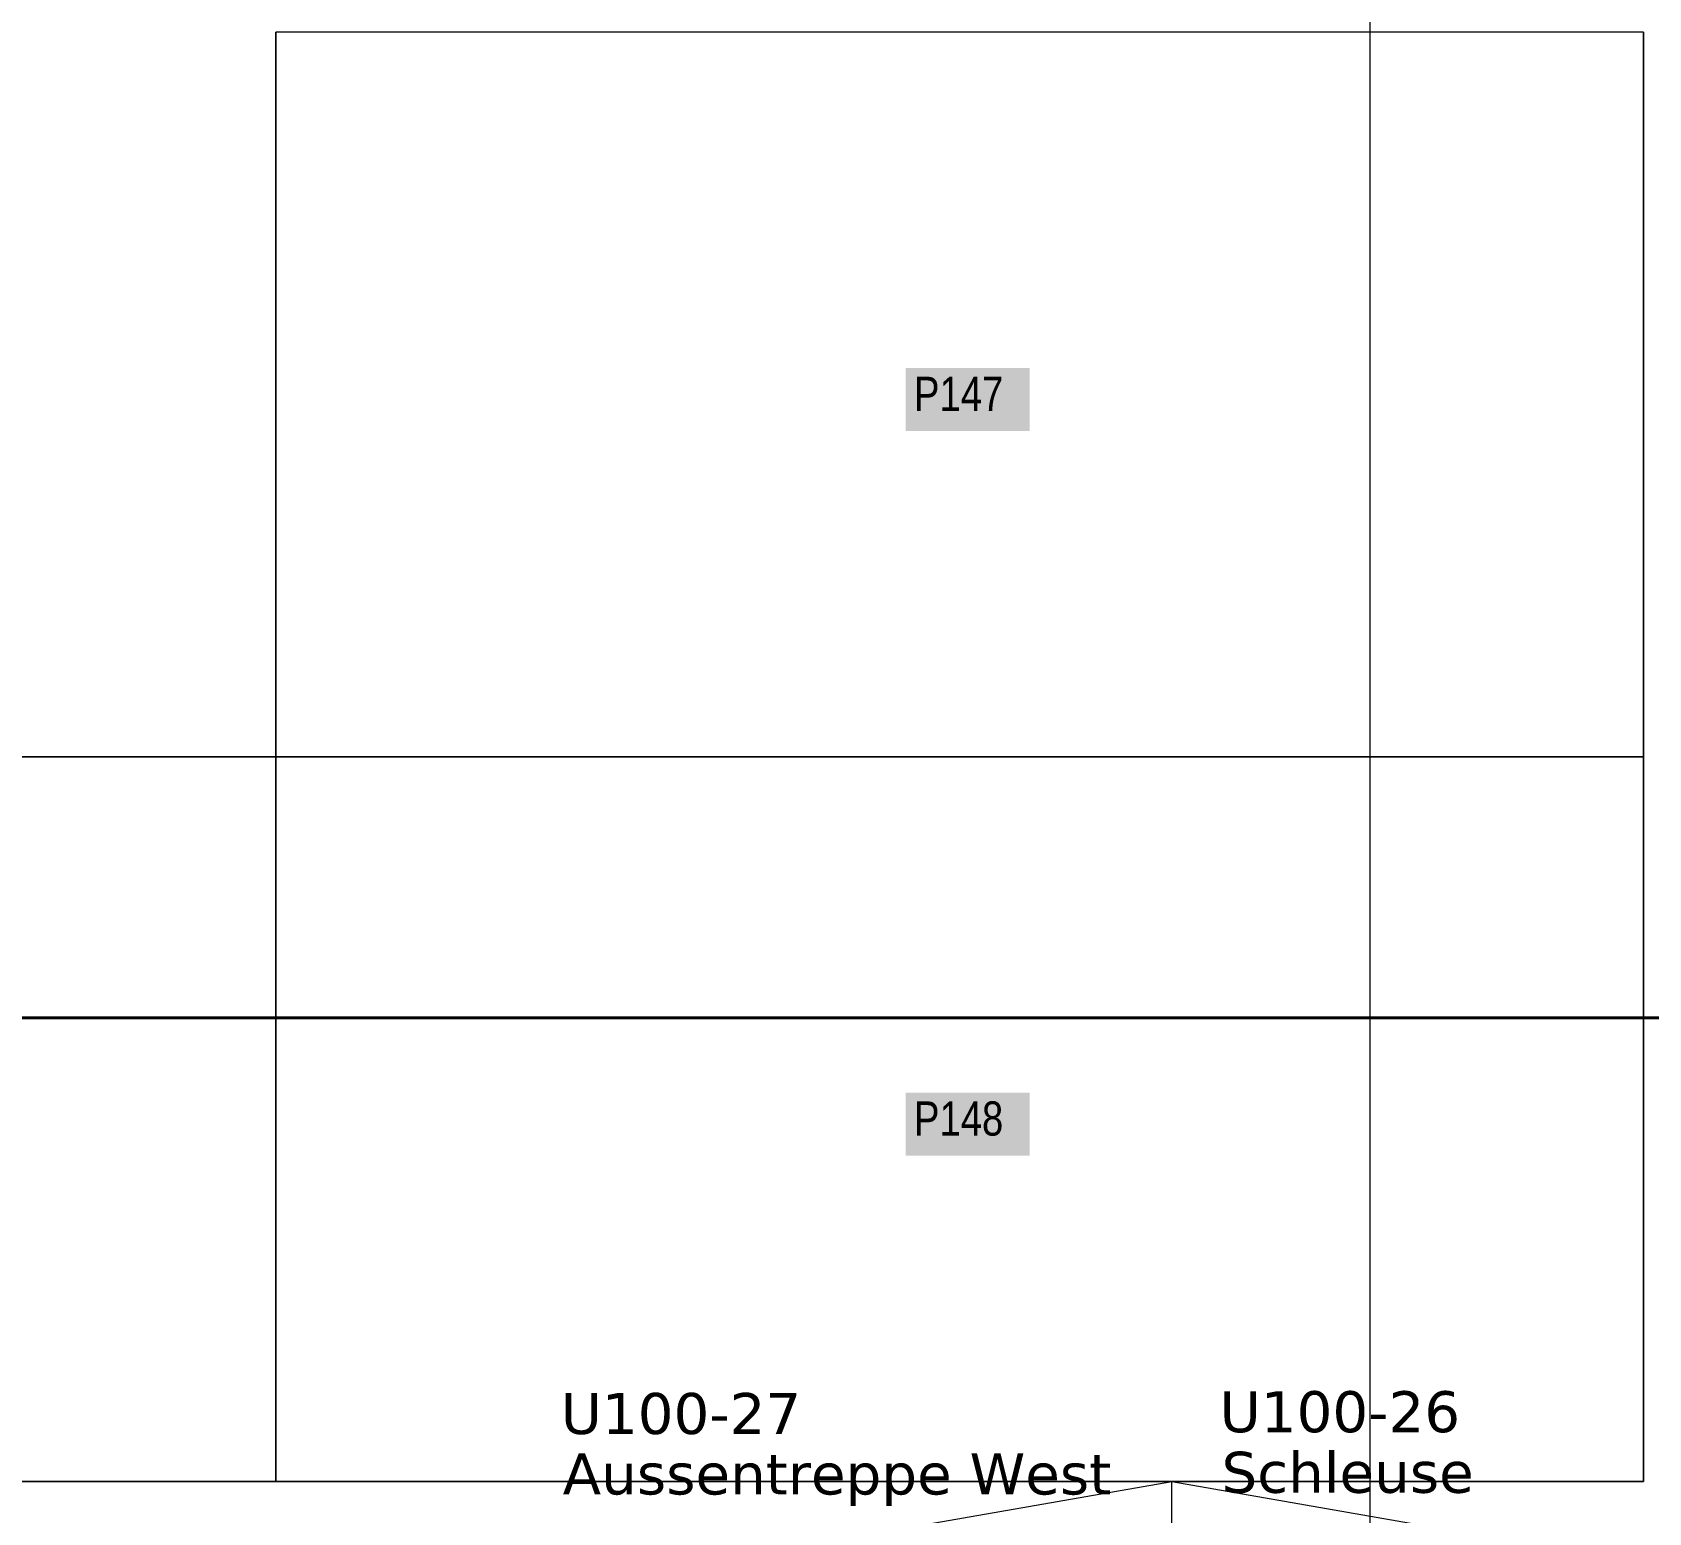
# Model space of a CAD drawing. Extents: x -1132 to 613, y -179 to 712.
# Drawn here: x -749.8 to -631.6, y 218.2 to 326.5 of the extents above; entities that cross this region are included whole.
import ezdxf
from ezdxf.lldxf.tags import DXFTag

# ---------------------------------------------------------------- set-up
doc = ezdxf.new("R2010")
doc.units = 0
doc.layers.get('0').update_dxf_attribs({"lineweight": 13})
doc.layers.add('A-____-MATC-OTLN', color=7, linetype='Strichpunkt - Mittel', lineweight=40, true_color=0x0080ff)
for name, color, linetype, lineweight in [('A-AREA-____-IDEN', 7, 'Continuous', 5), ('A-FLOR-____-OTLN', 7, 'Continuous', 9), ('C-PRKG-____-IDEN', 7, 'Continuous', 5), ('C-PRKG-____-OTLN', 7, 'Continuous', 9), ('S-GRID-____-OTLN', 7, 'Continuous', 5)]:
    doc.layers.add(name, color=color, linetype=linetype, lineweight=lineweight)
doc.styles.get("Standard").update_dxf_attribs({"font": 'arial.ttf'})
tags = doc.linetypes.add('_Rasterlinie_', pattern=[0.375, 0.2, -0.05, 0.075, -0.05]).pattern_tags.tags
tags[10:11] = [DXFTag(74, 4), DXFTag(75, 0), DXFTag(340, '0'), DXFTag(46, 1.0), DXFTag(50, 0.0), DXFTag(44, 0.0), DXFTag(45, 0.0)]
tags[8:9] = [DXFTag(74, 4), DXFTag(75, 0), DXFTag(340, '0'), DXFTag(46, 1.0), DXFTag(50, 0.0), DXFTag(44, 0.0), DXFTag(45, 0.0)]
tags[6:7] = [DXFTag(74, 4), DXFTag(75, 0), DXFTag(340, '0'), DXFTag(46, 1.0), DXFTag(50, 0.0), DXFTag(44, 0.0), DXFTag(45, 0.0)]
tags[4:5] = [DXFTag(74, 4), DXFTag(75, 0), DXFTag(340, '0'), DXFTag(46, 1.0), DXFTag(50, 0.0), DXFTag(44, 0.0), DXFTag(45, 0.0)]
tags = doc.linetypes.add('Strichpunkt - Mittel', pattern=[0.35, 0.15, -0.1, 0, -0.1]).pattern_tags.tags
tags[10:11] = [DXFTag(74, 4), DXFTag(75, 0), DXFTag(340, '0'), DXFTag(46, 1.0), DXFTag(50, 0.0), DXFTag(44, 0.0), DXFTag(45, 0.0)]
tags[8:9] = [DXFTag(74, 4), DXFTag(75, 0), DXFTag(340, '0'), DXFTag(46, 1.0), DXFTag(50, 0.0), DXFTag(44, 0.0), DXFTag(45, 0.0)]
tags[6:7] = [DXFTag(74, 4), DXFTag(75, 0), DXFTag(340, '0'), DXFTag(46, 1.0), DXFTag(50, 0.0), DXFTag(44, 0.0), DXFTag(45, 0.0)]
tags[4:5] = [DXFTag(74, 4), DXFTag(75, 0), DXFTag(340, '0'), DXFTag(46, 1.0), DXFTag(50, 0.0), DXFTag(44, 0.0), DXFTag(45, 0.0)]

# ---------------------------------------------------------------- blocks, each defined once
blk = doc.blocks.new('Referenz-A0ULN8GXQT', base_point=(-1139.87, -119.94))
at = {"layer": 'A-____-MATC-OTLN', "color": 0, "linetype": 'Strichpunkt - Mittel', "ltscale": 0.4}
blk.add_line((-1114.83, 254.4), (174.99, 254.4), dxfattribs=at)
at = {"layer": 'A-FLOR-____-OTLN', "color": 0, "linetype": 'Continuous', "ltscale": 0.13}
for p, q in [((-701, 214.5), (-666.5, 220.5)), ((-666.5, 214.5), (-666.5, 220.5)), ((-666.5, 220.5), (-632, 214.5))]:
    blk.add_line(p, q, dxfattribs=at)
at = {"layer": 'C-PRKG-____-IDEN', "color": 7, "linetype": 'Continuous', "ltscale": 0.13, "true_color": 0xffffff}
for points in [[(-685.96, 297.32), (-676.89, 297.32), (-685.96, 301.92)], [(-676.89, 297.32), (-685.96, 301.92), (-676.89, 301.92)], [(-685.96, 244.33), (-676.89, 244.33), (-685.96, 248.93)], [(-676.89, 244.33), (-685.96, 248.93), (-676.89, 248.93)]]:
    blk.add_solid(points, dxfattribs=at)
at = {"layer": 'C-PRKG-____-OTLN', "color": 0, "linetype": 'Continuous', "ltscale": 0.13}
for p, q in [((-732, 326.48), (-732, 273.49)), ((-632, 326.48), (-732, 326.48)), ((-732, 326.48), (-732, 273.49)), ((-732, 273.49), (-732, 326.48)), ((-732, 326.48), (-732, 326.48)), ((-732, 326.48), (-732, 273.49)), ((-732, 273.49), (-732, 326.48)), ((-732, 326.48), (-732, 273.49)), ((-632, 326.48), (-632, 273.49)), ((-632, 273.49), (-632, 326.48)), ((-632, 326.48), (-632, 273.49)), ((-632, 326.48), (-632, 326.48)), ((-832, 273.49), (-732, 273.49)), ((-732, 273.49), (-832, 273.49)), ((-832, 273.49), (-732, 273.49)), ((-832, 273.49), (-732, 273.49)), ((-832, 273.49), (-732, 273.49)), ((-732, 273.49), (-832, 273.49)), ((-732, 273.49), (-732, 220.5)), ((-632, 273.49), (-732, 273.49)), ((-632, 273.49), (-732, 273.49)), ((-732, 273.49), (-732, 220.5)), ((-732, 220.5), (-732, 273.49)), ((-732, 273.49), (-632, 273.49)), ((-732, 273.49), (-732, 273.49)), ((-632, 273.49), (-732, 273.49)), ((-732, 273.49), (-632, 273.49)), ((-632, 273.49), (-732, 273.49)), ((-732, 273.49), (-732, 273.49)), ((-732, 273.49), (-732, 220.5)), ((-732, 220.5), (-732, 273.49)), ((-732, 273.49), (-732, 220.5)), ((-732, 273.49), (-732, 273.49)), ((-732, 273.49), (-732, 273.49)), ((-632, 273.49), (-632, 220.5)), ((-632, 220.5), (-632, 273.49)), ((-632, 273.49), (-632, 220.5)), ((-632, 273.49), (-632, 273.49)), ((-632, 273.49), (-632, 273.49)), ((-832, 220.5), (-732, 220.5)), ((-832, 220.5), (-732, 220.5)), ((-732, 220.5), (-832, 220.5)), ((-632, 220.5), (-732, 220.5)), ((-732, 220.5), (-632, 220.5)), ((-632, 220.5), (-732, 220.5)), ((-732, 220.5), (-732, 220.5)), ((-732, 220.5), (-732, 220.5)), ((-632, 220.5), (-632, 220.5))]:
    blk.add_line(p, q, dxfattribs=at)
at = {"layer": 'S-GRID-____-OTLN', "color": 0, "linetype": '_Rasterlinie_', "ltscale": 0.13}
blk.add_line((-652, 150.2), (-652, 411), dxfattribs=at)
at = {"layer": 'A-AREA-____-IDEN', "color": 0, "linetype": 'Continuous', "ltscale": 0.13, "char_height": 3, "attachment_point": 1}
for s, insert in [('{\\fVerdana;U100-27}', (-711.17, 226.98)), ('{\\fVerdana;U100-26}', (-663, 227.11)), ('{\\fVerdana;Aussentreppe West}', (-711.03, 222.56)), ('{\\fVerdana;Schleuse}', (-662.86, 222.68))]:
    blk.add_mtext(s, dxfattribs=dict(at, insert=insert))
at = {"layer": 'C-PRKG-____-IDEN', "color": 0, "linetype": 'Continuous', "ltscale": 0.13, "char_height": 2.5, "attachment_point": 1}
for s, insert in [('{\\W0.8;\\fArial;P147}', (-685.34, 301.29)), ('{\\W0.8;\\fArial;P148}', (-685.34, 248.3))]:
    blk.add_mtext(s, dxfattribs=dict(at, insert=insert))

msp = doc.modelspace()

# ---------------------------------------------------------------- block references
at = {"color": 9, "lineweight": 25, "ltscale": 0.25, "true_color": 0xc0c0c0}
msp.add_blockref('Referenz-A0ULN8GXQT', (-1139.87, -119.94), dxfattribs=at)

doc.saveas('drawing.dxf')
